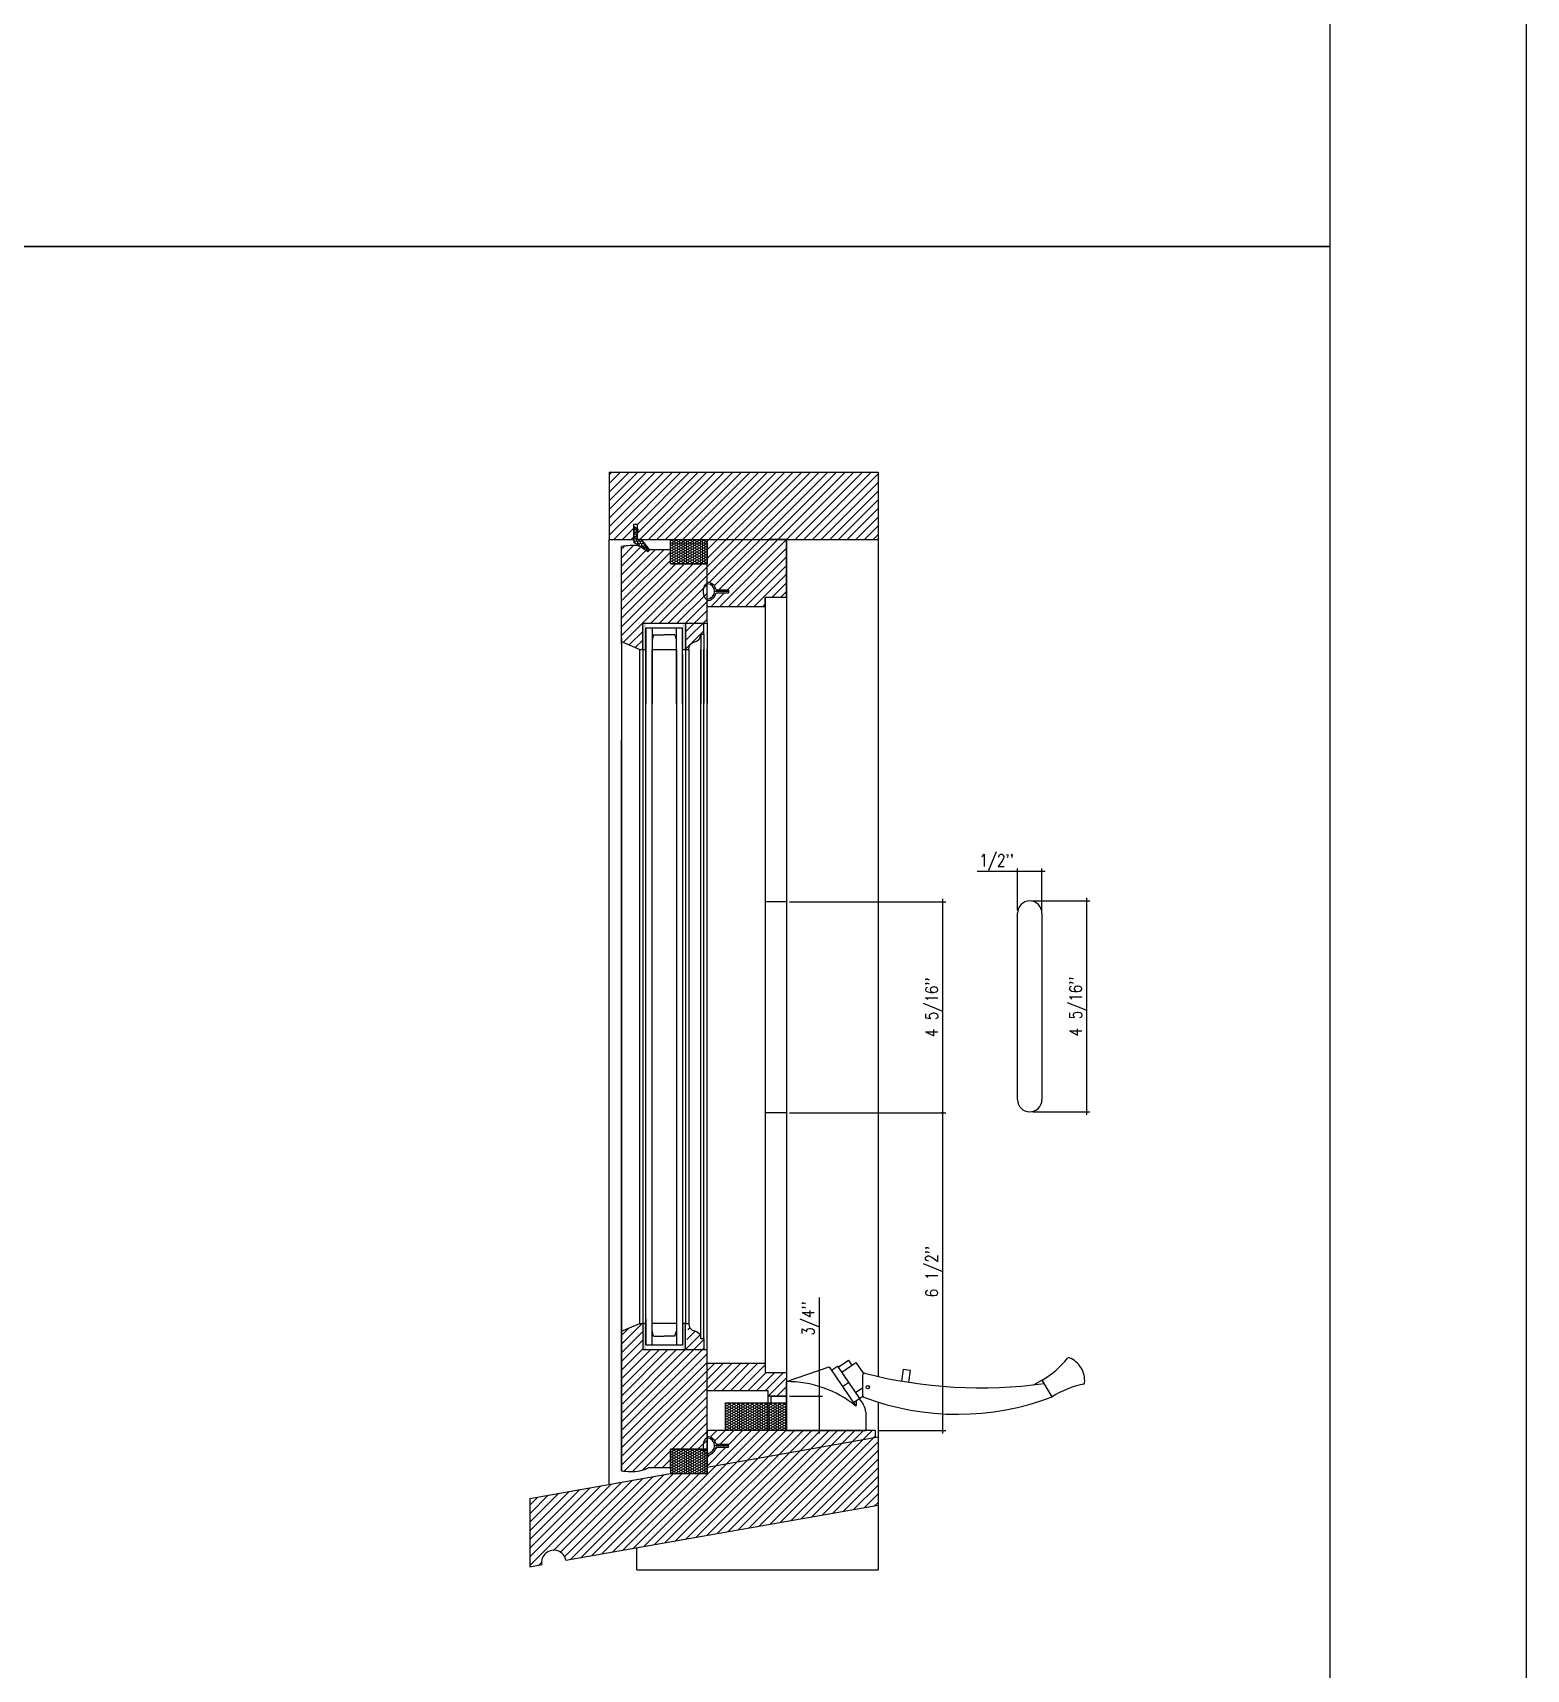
# Model space of a CAD drawing. Header units: inches. Extents: x 1985 to 11287, y 379 to 3234.
# Drawn here: x 9021.34 to 9051.89, y 1822.18 to 1855.65 of the extents above; entities that cross this region are included whole.
import ezdxf

# ---------------------------------------------------------------- set-up
doc = ezdxf.new("R2010")
doc.units = ezdxf.units.IN
doc.header["$MEASUREMENT"] = 0
doc.layers.get('0').update_dxf_attribs({"linetype": 'CONTINUOUS'})
doc.layers.get('Defpoints').update_dxf_attribs({"linetype": 'CONTINUOUS'})
for name, color, linetype in [('COTE1-1 99', 7, 'CONTINUOUS'), ('glass 99', 6, 'CONTINUOUS'), ('glazing tape 99', 7, 'CONTINUOUS'), ('hardware 99', 94, 'CONTINUOUS'), ('hatch 99', 1, 'CONTINUOUS'), ('separation 99', 3, 'CONTINUOUS'), ('weatherstripping 99', 5, 'CONTINUOUS'), ('wood detail 99', 7, 'CONTINUOUS')]:
    doc.layers.add(name, color=color, linetype=linetype)
doc.styles.get("Standard").update_dxf_attribs({"font": 'txt.shx', "width": 0.8})
doc.dimstyles.new('1-1', dxfattribs={"dimscale": 0, "dimtxt": 0.125, "dimasz": 0.03125, "dimexe": 0.0625, "dimexo": 0.0625, "dimgap": 0.0625, "dimtad": 1, "dimdec": 4, "dimzin": 0, "dimdsep": 46, "dimlunit": 5, "dimtxsty": 'Standard', "dimblk1": 'OBLIQUE', "dimblk2": 'OBLIQUE', "dimsah": 1, "dimcen": 2, "dimdle": 0.0625, "dimclrd": 1, "dimclre": 1, "dimadec": 0, "dimazin": 0, "dimtfac": 0.375, "dimtdec": 4, "dimtmove": 0, "dimatfit": 3, "dimldrblk": 'OBLIQUE', "dimfxl": 1, "dimfrac": 2, "dimtolj": 1, "dimtzin": 0, "dimarcsym": 0})
pattern_1 = [(45, (8585.88269, 1721.97216), (-0.088388348, 0.088388348), [])]

# ---------------------------------------------------------------- blocks, each defined once
blk = doc.blocks.new('_OBLIQUE')
at = {"color": 0, "linetype": 'ByBlock'}
blk.add_line((-0.5, -0.5), (0.5, 0.5), dxfattribs=at)
blk = doc.blocks.new('*D1049')
at = {"layer": 'COTE1-1 99', "color": 1, "lineweight": -2, "transparency": 16777216}
for p, q in [((9039.96, 1826.999), (9039.96, 1833.624)), ((9036.823, 1833.561), (9040.023, 1833.561)), ((9038.635, 1827.061), (9040.023, 1827.061))]:
    blk.add_line(p, q, dxfattribs=at)
at = {"layer": 'Defpoints', "color": 0, "transparency": 16777216}
for p in [(9036.76, 1833.561), (9039.96, 1833.561), (9038.573, 1827.061)]:
    blk.add_point(p, dxfattribs=at)
at = {"layer": 'COTE1-1 99', "color": 1, "lineweight": -2, "transparency": 16777216, "xscale": 0.03125, "yscale": 0.03125, "zscale": 0.03125}
for p, rotation in [((9039.96, 1833.561), 90), ((9039.96, 1827.061), 270)]:
    blk.add_blockref('_OBLIQUE', p, dxfattribs=dict(at, rotation=rotation))
at = {"layer": 'COTE1-1 99', "color": 0, "transparency": 16777216, "insert": (9039.773, 1830.311), "char_height": 0.25, "attachment_point": 5, "rotation": 90}
blk.add_mtext("\\A1;6 1/2''", dxfattribs=at)
blk = doc.blocks.new('*D1050')
at = {"layer": 'COTE1-1 99', "color": 1, "lineweight": -2, "transparency": 16777216}
for p, q in [((9039.96, 1833.499), (9039.96, 1837.936)), ((9036.823, 1837.874), (9040.023, 1837.874)), ((9036.823, 1833.561), (9040.023, 1833.561))]:
    blk.add_line(p, q, dxfattribs=at)
at = {"layer": 'Defpoints', "color": 0, "transparency": 16777216}
for p in [(9036.76, 1837.874), (9039.96, 1837.874), (9036.76, 1833.561)]:
    blk.add_point(p, dxfattribs=at)
at = {"layer": 'COTE1-1 99', "color": 1, "lineweight": -2, "transparency": 16777216, "xscale": 0.03125, "yscale": 0.03125, "zscale": 0.03125}
for p, rotation in [((9039.96, 1837.874), 90), ((9039.96, 1833.561), 270)]:
    blk.add_blockref('_OBLIQUE', p, dxfattribs=dict(at, rotation=rotation))
at = {"layer": 'COTE1-1 99', "color": 0, "transparency": 16777216, "insert": (9039.773, 1835.718), "char_height": 0.25, "attachment_point": 5, "rotation": 90}
blk.add_mtext("\\A1;4 5/16''", dxfattribs=at)
blk = doc.blocks.new('*D1051')
at = {"layer": 'COTE1-1 99', "color": 1, "lineweight": -2, "transparency": 16777216}
for p, q in [((9042.904, 1833.517), (9042.904, 1837.954)), ((9041.799, 1837.892), (9042.967, 1837.892)), ((9041.799, 1833.579), (9042.967, 1833.579))]:
    blk.add_line(p, q, dxfattribs=at)
at = {"layer": 'Defpoints', "color": 0, "transparency": 16777216}
for p in [(9041.736, 1837.892), (9042.904, 1837.892), (9041.736, 1833.579)]:
    blk.add_point(p, dxfattribs=at)
at = {"layer": 'COTE1-1 99', "color": 1, "lineweight": -2, "transparency": 16777216, "xscale": 0.03125, "yscale": 0.03125, "zscale": 0.03125}
for p, rotation in [((9042.904, 1837.892), 90), ((9042.904, 1833.579), 270)]:
    blk.add_blockref('_OBLIQUE', p, dxfattribs=dict(at, rotation=rotation))
at = {"layer": 'COTE1-1 99', "color": 0, "transparency": 16777216, "insert": (9042.717, 1835.736), "char_height": 0.25, "attachment_point": 5, "rotation": 90}
blk.add_mtext("\\A1;4 5/16''", dxfattribs=at)
blk = doc.blocks.new('*D1052')
at = {"layer": 'COTE1-1 99', "color": 1, "lineweight": -2, "transparency": 16777216}
for p, q in [((9041.486, 1838.495), (9040.663, 1838.495)), ((9041.486, 1837.704), (9041.486, 1838.557)), ((9042.049, 1838.495), (9041.486, 1838.495)), ((9041.986, 1837.704), (9041.986, 1838.557))]:
    blk.add_line(p, q, dxfattribs=at)
at = {"layer": 'Defpoints', "color": 0, "transparency": 16777216}
for p in [(9041.486, 1838.495), (9041.486, 1837.642), (9041.986, 1837.642)]:
    blk.add_point(p, dxfattribs=at)
at = {"layer": 'COTE1-1 99', "color": 1, "lineweight": -2, "transparency": 16777216, "xscale": 0.03125, "yscale": 0.03125, "zscale": 0.03125, "rotation": 180}
blk.add_blockref('_OBLIQUE', (9041.486, 1838.495), dxfattribs=at)
at = {"layer": 'COTE1-1 99', "color": 1, "lineweight": -2, "transparency": 16777216, "xscale": 0.03125, "yscale": 0.03125, "zscale": 0.03125}
blk.add_blockref('_OBLIQUE', (9041.986, 1838.495), dxfattribs=at)
at = {"layer": 'COTE1-1 99', "color": 0, "transparency": 16777216, "insert": (9041.059, 1838.682), "char_height": 0.25, "attachment_point": 5}
blk.add_mtext("\\A1;1/2''", dxfattribs=at)
blk = doc.blocks.new('*D1034')
at = {"layer": 'COTE1-1 99', "color": 1, "lineweight": -2, "transparency": 16777216}
for p, q in [((9037.434, 1827.761), (9037.434, 1829.783)), ((9036.823, 1827.761), (9037.496, 1827.761)), ((9037.434, 1826.999), (9037.434, 1827.761)), ((9036.823, 1827.061), (9037.496, 1827.061))]:
    blk.add_line(p, q, dxfattribs=at)
at = {"layer": 'Defpoints', "color": 0, "transparency": 16777216}
for p in [(9036.76, 1827.761), (9037.434, 1827.761), (9036.76, 1827.061)]:
    blk.add_point(p, dxfattribs=at)
at = {"layer": 'COTE1-1 99', "color": 1, "lineweight": -2, "transparency": 16777216, "xscale": 0.03125, "yscale": 0.03125, "zscale": 0.03125}
for p, rotation in [((9037.434, 1827.761), 90), ((9037.434, 1827.061), 270)]:
    blk.add_blockref('_OBLIQUE', p, dxfattribs=dict(at, rotation=rotation))
at = {"layer": 'COTE1-1 99', "color": 0, "transparency": 16777216, "insert": (9037.246, 1829.354), "char_height": 0.25, "attachment_point": 5, "rotation": 90}
blk.add_mtext("\\A1;3/4''", dxfattribs=at)

msp = doc.modelspace()

# ---------------------------------------------------------------- hatches: boundary and pattern name
at = {"layer": 'glazing tape 99'}
h = msp.add_hatch(color=256, dxfattribs=at)
h.paths.add_polyline_path([(9033.885205, 1843.035593), (9033.822705, 1843.035593), (9033.822705, 1843.571308), (9033.885205, 1843.571308)])
h.paths.add_polyline_path([(9034.697705, 1843.035593), (9034.635205, 1843.035593), (9034.635205, 1843.571308), (9034.697705, 1843.571308)])
h = msp.add_hatch(color=256, dxfattribs=at)
h.paths.add_polyline_path([(9033.885205, 1829.252705), (9033.822705, 1829.252705), (9033.822705, 1828.716991), (9033.885205, 1828.716991)])
h.paths.add_polyline_path([(9034.697705, 1829.252705), (9034.635205, 1829.252705), (9034.635205, 1828.716991), (9034.697705, 1828.716991)])
at = {"layer": 'hardware 99'}
h = msp.add_hatch(dxfattribs=at)
h.set_pattern_fill('HONEY', color=256, scale=0.25, style=0)
h.set_pattern_definition([(0, (8614.210781, 1588.497208), (0.046875, 0.0270632937), [0.03125, -0.0625]), (120, (8614.210781, 1588.497208), (-0.0468749999, 0.027063294), [0.03125, -0.0625]), (60, (8614.210781, 1588.497208), (1e-10, 0.0541265877), [-0.0625, 0.03125])])
h.paths.add_polyline_path([(9034.385205, 1845.285593), (9034.385205, 1844.785593), (9035.135205, 1844.785593), (9035.135205, 1845.285593)])
h = msp.add_hatch(dxfattribs=at)
h.set_pattern_fill('HONEY', color=256, scale=0.25, style=0)
h.set_pattern_definition([(0, (8632.545543, 1577.857279), (0.046875, 0.0270632937), [0.03125, -0.0625]), (120, (8632.545543, 1577.857279), (-0.0468749999, 0.027063294), [0.03125, -0.0625]), (60, (8632.545543, 1577.857279), (1e-10, 0.0541265877), [-0.0625, 0.03125])])
h.paths.add_polyline_path([(9035.510205, 1827.623753), (9035.510205, 1827.061253), (9036.760205, 1827.061253), (9036.760205, 1827.623753)])
h = msp.add_hatch(dxfattribs=at)
h.set_pattern_fill('HONEY', color=256, scale=0.25, style=0)
h.set_pattern_definition([(0, (8620.633956, 1813.557276), (0.046875, 0.0270632937), [0.03125, -0.0625]), (120, (8620.633956, 1813.557276), (-0.0468749999, 0.027063294), [0.03125, -0.0625]), (60, (8620.633956, 1813.557276), (1e-10, 0.0541265877), [-0.0625, 0.03125])])
h.paths.add_polyline_path([(9035.135205, 1826.17899), (9035.135205, 1826.678964), (9034.385205, 1826.678964), (9034.385205, 1826.17899)])
at = {"layer": 'hatch 99'}
h = msp.add_hatch(dxfattribs=at)
h.set_pattern_fill('ANSI31', color=256, style=0)
h.set_pattern_definition(pattern_1)
h.paths.add_polyline_path([(9033.135205, 1846.660593), (9033.135205, 1845.285593), (9033.635254, 1845.285593), (9033.635254, 1845.598093), (9033.705254, 1845.598093), (9033.705254, 1845.285593), (9038.635205, 1845.285593), (9038.635205, 1846.660593)])
h.paths.add_polyline_path([(9034.385205, 1844.785593), (9034.385205, 1845.076902), (9033.947352, 1845.076902, 0.141972216), (9033.565009, 1845.158974, 0.035496617), (9033.385205, 1845.141908), (9033.385205, 1843.196308), (9033.760205, 1843.035593), (9033.822705, 1843.035593), (9033.822705, 1843.571308), (9035.135205, 1843.571308), (9035.135205, 1844.785593)])
h.paths.add_polyline_path([(9034.697705, 1843.571308), (9034.697705, 1843.035593), (9034.760205, 1843.035593, -0.375199902), (9034.885205, 1843.191843, 0.350781059), (9035.010205, 1843.334971), (9035.010205, 1843.348093), (9035.072705, 1843.348093), (9035.072705, 1843.571308)])
h.paths.add_polyline_path([(9035.572705, 1844.253893), (9035.572705, 1844.191393), (9035.320083, 1844.191393, -0.365977382), (9035.135205, 1844.035143), (9035.135205, 1843.910593), (9036.322705, 1843.910593), (9036.322705, 1844.098093), (9036.760205, 1844.098093), (9036.760205, 1845.285593), (9035.135205, 1845.285593), (9035.135205, 1844.535593), (9035.135205, 1844.410143, -0.365977382), (9035.320083, 1844.253893)])
h = msp.add_hatch(dxfattribs=at)
h.set_pattern_fill('ANSI31', color=256, style=0)
h.set_pattern_definition(pattern_1)
h.paths.add_polyline_path([(9034.697705, 1828.716991), (9035.072705, 1828.716991), (9035.072705, 1828.940205), (9035.010205, 1828.940205), (9035.010205, 1828.953327, 0.350781055), (9034.885205, 1829.096455, -0.362942675), (9034.760064, 1829.246144)], flags=16)
h.paths.add_polyline_path([(9033.822705, 1828.716991), (9033.822705, 1829.252705), (9033.760205, 1829.252705), (9033.385205, 1829.091991), (9033.385205, 1829.011633), (9033.385205, 1826.238948, 0.064358335), (9033.711506, 1826.226851, 0.089003283), (9033.947352, 1826.303954), (9034.385205, 1826.303954), (9034.385205, 1826.678964), (9035.135205, 1826.678964), (9035.135205, 1827.061253), (9035.135205, 1828.716991)])
h.paths.add_polyline_path([(9036.385205, 1827.873753), (9036.385205, 1827.761253), (9036.760205, 1827.761253), (9036.760205, 1828.248753), (9036.322705, 1828.248753), (9036.322705, 1828.436253), (9035.135205, 1828.436253), (9035.135205, 1828.248753), (9035.135205, 1827.873753)])
h.paths.add_polyline_path([(9038.572705, 1826.917359), (9038.572705, 1827.061253), (9035.135205, 1827.061253), (9035.135205, 1826.936253, -0.365977382), (9035.320083, 1826.780003), (9035.572705, 1826.780003), (9035.572705, 1826.717503), (9035.320083, 1826.717503, -0.365977382), (9035.135205, 1826.561253), (9035.135205, 1826.311236)])
h.paths.add_polyline_path([(9035.135205, 1826.311236), (9035.135205, 1826.17899), (9034.385205, 1826.17899), (9031.510205, 1825.67205), (9031.510205, 1824.275839), (9031.754266, 1824.318873, -1), (9032.246669, 1824.405697), (9038.635205, 1825.532168), (9038.635205, 1826.92838)])
at = {"layer": 'weatherstripping 99'}
h = msp.add_hatch(dxfattribs=at)
h.set_pattern_fill('HONEY', color=256, scale=0.25, angle=-90, style=0)
h.set_pattern_definition([(90, (8774.15391, 1424.508644), (0.0270632938, 0.046875), [0.03125, -0.0625]), (330, (8774.15391, 1424.508644), (0.027063294, -0.0468749999), [0.03125, -0.0625]), (30, (8774.15391, 1424.508644), (0.0541265877, 1e-10), [-0.0625, 0.03125])])
h.paths.add_polyline_path([(9033.796058, 1845.279368, 0.232445164), (9033.783391, 1845.285593), (9033.713754, 1845.285593, -0.414213562), (9033.697754, 1845.301593), (9033.697754, 1845.418593), (9033.729254, 1845.491636), (9033.67038, 1845.532715, 0.153488459), (9033.661224, 1845.535593), (9033.651254, 1845.535593, 0.414213562), (9033.635254, 1845.519593), (9033.635254, 1845.231866, 0.256161577), (9033.642651, 1845.218376), (9033.918422, 1845.042502, 0.35180203), (9033.938339, 1845.044678), (9033.950305, 1845.056644, 0.377155593), (9033.951658, 1845.077733)])

# ---------------------------------------------------------------- linework, layer by layer
at = {"layer": 'glass 99'}
for p, q in [((9033.885205, 1843.477558), (9033.885205, 1841.928475)), ((9033.885205, 1842.941843), (9033.885205, 1843.477558)), ((9033.885205, 1843.477558), (9034.635205, 1843.477558)), ((9034.010205, 1843.477558), (9034.010205, 1841.928475)), ((9034.040197, 1843.335688), (9034.010205, 1843.227905)), ((9034.040197, 1843.335688), (9034.260205, 1843.335688)), ((9034.480214, 1843.335688), (9034.260205, 1843.335688)), ((9034.480214, 1843.335688), (9034.510205, 1843.227905)), ((9034.510205, 1841.928475), (9034.510205, 1843.477558)), ((9034.635205, 1841.928475), (9034.635205, 1843.477558)), ((9034.010205, 1828.810741), (9034.010205, 1843.035593)), ((9034.010205, 1843.035593), (9034.510205, 1843.035593)), ((9034.510205, 1843.035593), (9034.510205, 1828.810741)), ((9033.885205, 1828.810741), (9033.885205, 1842.941843)), ((9034.635205, 1842.941843), (9034.635205, 1828.810741)), ((9033.885205, 1829.346455), (9033.885205, 1828.810741)), ((9034.510205, 1829.252705), (9034.010205, 1829.252705)), ((9034.040197, 1828.988325), (9034.010205, 1829.096107)), ((9034.040197, 1828.988325), (9034.260205, 1828.988325)), ((9034.480214, 1828.988325), (9034.260205, 1828.988325)), ((9034.480214, 1828.988325), (9034.510205, 1829.096107)), ((9033.885205, 1828.810741), (9034.635205, 1828.810741))]:
    msp.add_line(p, q, dxfattribs=at)
at = {"layer": 'hardware 99'}
for p, q in [((9034.385205, 1844.785593), (9034.385205, 1845.285593)), ((9034.385205, 1845.285593), (9035.135205, 1845.285593)), ((9035.135205, 1845.285593), (9035.135205, 1844.785593)), ((9035.135205, 1844.785593), (9034.385205, 1844.785593)), ((9036.760205, 1828.061253), (9037.635205, 1828.361253)), ((9037.635205, 1828.361253), (9038.180205, 1827.561253)), ((9037.682499, 1828.291831), (9037.806466, 1828.376284)), ((9037.806466, 1828.376284), (9038.256879, 1827.715127)), ((9037.820541, 1828.355623), (9038.027152, 1828.496377)), ((9037.890918, 1828.252317), (9038.180174, 1828.449373)), ((9038.027152, 1828.496377), (9038.097529, 1828.393071)), ((9038.180174, 1828.449373), (9038.333385, 1828.224475)), ((9039.121975, 1828.069897), (9039.156667, 1828.314705)), ((9039.156667, 1828.314705), (9039.295282, 1828.295062)), ((9039.260205, 1828.047535), (9039.295282, 1828.295062)), ((9037.907705, 1827.961253), (9038.031672, 1828.045705)), ((9038.172426, 1827.839094), (9038.322705, 1827.941472)), ((9038.322705, 1827.769485), (9038.322705, 1828.201524)), ((9041.988476, 1828.090047), (9041.818589, 1827.995066)), ((9042.197705, 1827.748753), (9041.988476, 1828.090047)), ((9035.510205, 1827.061253), (9035.510205, 1827.623753)), ((9035.510205, 1827.623753), (9036.760205, 1827.623753)), ((9036.447705, 1827.623753), (9036.447705, 1827.761253)), ((9036.447705, 1827.761253), (9036.760205, 1827.761253)), ((9038.132912, 1827.630675), (9038.323978, 1827.760839)), ((9036.760205, 1827.061253), (9035.510205, 1827.061253)), ((9034.385205, 1826.678964), (9034.385205, 1826.17899)), ((9035.135205, 1826.678964), (9034.385205, 1826.678964)), ((9035.135205, 1826.17899), (9035.135205, 1826.678964)), ((9034.385205, 1826.17899), (9035.135205, 1826.17899))]:
    msp.add_line(p, q, dxfattribs=at)
at = {"layer": 'hardware 99', "linetype": 'Continuous'}
for p, q in [((9036.760205, 1827.061253), (9036.760205, 1828.061253)), ((9036.760205, 1827.061253), (9036.760205, 1828.061253)), ((9038.385205, 1827.436253), (9038.385205, 1827.061253)), ((9036.760205, 1827.061253), (9038.385205, 1827.061253))]:
    msp.add_line(p, q, dxfattribs=at)
at = {"layer": 'hardware 99'}
msp.add_circle((9038.422208, 1827.945966), 0.034449, dxfattribs=at)
for centre, radius, start, end in [((9038.352705, 1828.201524), 0.03, 75.7826662, 180), ((9040.736014, 1837.6083), 9.673998, 255.7826662, 277.6905277), ((9041.099024, 1829.647044), 1.793144, 299.7376336, 321.8901844), ((9042.53336, 1828.521642), 0.03, 68.9141163, 141.3772068), ((9042.359154, 1828.0874), 0.49788, 31.0305248, 68.1872996), ((9042.363512, 1828.080291), 0.49788, 354.83335, 31.9901248), ((9036.772545, 1825.829897), 2.23139, 50.8875344, 90.3168407), ((9043.181738, 1826.249738), 1.793144, 101.1304652, 123.2830159), ((9042.829528, 1828.038536), 0.03, 281.6434428, 354.1065333), ((9038.109567, 1827.609904), 0.085771, 325.4437645, 36.9526448), ((9037.85352, 1827.347323), 0.539071, 9.4954638, 42.4631586), ((9038.352705, 1827.769485), 0.03, 180, 249.403531), ((9040.260205, 1832.845256), 5.452362, 249.403531, 290.8149319)]:
    msp.add_arc(centre, radius, start, end, dxfattribs=at)
at = {"layer": 'separation 99'}
for points in [[(9051.893514, 1682.465666), (8864.807389, 1682.465666), (8864.807389, 1896.283822), (9051.893514, 1896.283822)], [(8992.24498, 1883.460908), (9047.87246, 1883.460908), (9047.87246, 1851.280179), (8992.24498, 1851.280179)], [(8992.24498, 1851.280179), (9047.87246, 1851.280179), (9047.87246, 1819.09945), (8992.24498, 1819.09945)]]:
    msp.add_lwpolyline(points, close=True, dxfattribs=at)
at = {"layer": 'weatherstripping 99'}
for p, q in [((9033.635254, 1845.519593), (9033.635254, 1845.231866)), ((9033.651254, 1845.535593), (9033.661224, 1845.535593)), ((9033.67038, 1845.532715), (9033.729254, 1845.491636)), ((9033.729254, 1845.491636), (9033.697754, 1845.418593)), ((9033.697754, 1845.418593), (9033.697754, 1845.301593)), ((9033.918422, 1845.042502), (9033.642651, 1845.218376)), ((9033.783391, 1845.285593), (9033.713754, 1845.285593)), ((9033.796058, 1845.279368), (9033.951658, 1845.077733)), ((9033.938339, 1845.044678), (9033.950305, 1845.056644)), ((9035.572705, 1844.222643), (9035.291455, 1844.222643)), ((9035.572705, 1826.748753), (9035.291455, 1826.748753))]:
    msp.add_line(p, q, dxfattribs=at)
for centre, radius, start, end in [((9033.651254, 1845.519593), 0.016, 90, 180), ((9033.661224, 1845.519593), 0.016, 55.0954375, 90), ((9033.713754, 1845.301593), 0.016, 180, 270), ((9033.651254, 1845.231866), 0.016, 180, 237.4720979), ((9033.783391, 1845.269593), 0.016, 37.6569919, 90), ((9033.927025, 1845.055992), 0.016, 237.4720979, 315), ((9033.938991, 1845.067958), 0.016, 315, 37.6569919), ((9035.304593, 1844.222643), 0.25, 150.0887142, 209.9112858), ((9035.142068, 1844.316142), 0.0625, 85.8019524, 150.0887142), ((9035.135205, 1844.222643), 0.15625, 274.1980476, 85.8019524), ((9035.142068, 1844.129145), 0.0625, 209.9112858, 274.1980476), ((9035.142068, 1826.842251), 0.0625, 85.8019524, 150.0887142), ((9035.135205, 1826.748753), 0.15625, 274.1980476, 85.8019524), ((9035.304593, 1826.748753), 0.25, 150.0887142, 209.9112858), ((9035.142068, 1826.655254), 0.0625, 209.9112858, 274.1980476)]:
    msp.add_arc(centre, radius, start, end, dxfattribs=at)
at = {"layer": 'wood detail 99'}
for p, q in [((9033.135205, 1846.660593), (9033.135205, 1845.285593)), ((9033.135205, 1846.660593), (9038.635205, 1846.660593)), ((9038.635205, 1846.660593), (9038.635205, 1845.285593)), ((9033.635254, 1845.285593), (9033.635254, 1845.598093)), ((9033.635254, 1845.598093), (9033.705254, 1845.598093)), ((9033.705254, 1845.598093), (9033.705254, 1845.285593)), ((9033.135205, 1825.958582), (9033.135205, 1845.285593)), ((9033.135205, 1845.285593), (9033.635254, 1845.285593)), ((9033.385205, 1843.160593), (9033.385205, 1845.141908)), ((9033.705254, 1845.285593), (9038.635205, 1845.285593)), ((9033.947352, 1845.076902), (9034.385205, 1845.076902)), ((9034.385205, 1844.785593), (9034.385205, 1845.076902)), ((9035.135205, 1844.535593), (9035.135205, 1845.285593)), ((9035.135205, 1845.285593), (9036.760205, 1845.285593)), ((9036.760205, 1845.285593), (9036.385205, 1845.285593)), ((9036.760205, 1845.285593), (9036.760205, 1844.785593)), ((9036.760205, 1844.098093), (9036.760205, 1845.285593)), ((9038.635205, 1845.285593), (9038.635205, 1828.165162)), ((9034.385205, 1844.785593), (9035.135205, 1844.785593)), ((9035.135205, 1843.571308), (9035.135205, 1844.785593)), ((9036.760205, 1844.785593), (9036.760205, 1828.248753)), ((9036.322705, 1844.098093), (9036.322705, 1828.436253)), ((9036.322705, 1843.910593), (9036.322705, 1844.098093)), ((9036.760205, 1844.098093), (9036.322705, 1844.098093)), ((9036.322705, 1843.910593), (9035.135205, 1843.910593)), ((9033.822705, 1843.035593), (9033.822705, 1843.571308)), ((9035.010205, 1843.348093), (9035.010205, 1841.928475)), ((9035.072705, 1843.348093), (9035.072705, 1841.928475)), ((9035.135205, 1843.571308), (9035.135205, 1841.928475)), ((9033.385205, 1843.276665), (9033.385205, 1841.928475)), ((9033.385205, 1843.160593), (9033.385205, 1829.091991)), ((9033.760205, 1829.252705), (9033.760205, 1843.035593)), ((9033.760205, 1843.035593), (9033.885205, 1843.035593)), ((9033.822705, 1843.035593), (9033.822705, 1829.252705)), ((9034.635205, 1843.035593), (9034.760205, 1843.035593)), ((9034.697705, 1843.035593), (9034.697705, 1829.252705)), ((9034.760205, 1843.035593), (9034.760205, 1829.252705)), ((9035.010205, 1828.940205), (9035.010205, 1843.035593)), ((9035.072705, 1828.940205), (9035.072705, 1843.035593)), ((9035.135205, 1828.716991), (9035.135205, 1843.035593)), ((9033.385205, 1829.011633), (9033.385205, 1841.18413)), ((9036.760205, 1837.873753), (9036.322705, 1837.873753)), ((9041.486185, 1833.82937), (9041.486185, 1837.64187)), ((9041.986185, 1837.64187), (9041.986185, 1833.82937)), ((9036.760205, 1833.561253), (9036.322705, 1833.561253)), ((9033.760205, 1829.252705), (9033.822705, 1829.252705)), ((9033.885205, 1829.252705), (9033.822705, 1829.252705)), ((9033.822705, 1829.252705), (9033.822705, 1828.716991)), ((9034.697705, 1829.252705), (9034.635205, 1829.252705)), ((9033.385205, 1829.133859), (9033.385205, 1826.238948)), ((9033.385205, 1826.238948), (9033.385205, 1829.133859)), ((9035.135205, 1826.634882), (9035.135205, 1828.716991)), ((9035.135205, 1828.248753), (9035.135205, 1828.436253)), ((9035.135205, 1828.436253), (9036.322705, 1828.436253)), ((9036.322705, 1828.436253), (9036.322705, 1828.248753)), ((9036.322705, 1828.248753), (9036.760205, 1828.248753)), ((9036.760205, 1828.248753), (9036.760205, 1827.061253)), ((9036.385205, 1827.873753), (9035.135205, 1827.873753)), ((9036.385205, 1827.061253), (9036.385205, 1827.873753)), ((9036.760205, 1827.761253), (9036.385205, 1827.761253)), ((9038.635205, 1827.640679), (9038.635205, 1824.209716)), ((9035.135205, 1827.061253), (9035.135205, 1826.311236)), ((9038.572705, 1827.061253), (9035.135205, 1827.061253)), ((9035.135205, 1826.311236), (9038.635205, 1826.92838)), ((9036.760205, 1827.061253), (9036.135205, 1827.061253)), ((9038.572705, 1827.061253), (9038.572705, 1826.917359)), ((9034.385205, 1826.678964), (9035.135205, 1826.678964)), ((9034.385205, 1826.303954), (9034.385205, 1826.678964)), ((9033.947352, 1826.303954), (9034.385205, 1826.303954)), ((9035.135205, 1826.311236), (9035.135205, 1826.17899)), ((9031.510205, 1825.67205), (9034.385205, 1826.17899)), ((9034.385205, 1826.17899), (9035.135205, 1826.17899)), ((9031.510205, 1825.67205), (9031.510205, 1824.275839)), ((9032.246669, 1824.405697), (9038.635205, 1825.532168)), ((9033.697705, 1824.209716), (9033.697705, 1824.661554)), ((9031.510205, 1824.275839), (9031.754266, 1824.318873)), ((9033.697705, 1824.209716), (9038.635205, 1824.209716))]:
    msp.add_line(p, q, dxfattribs=at)
at = {"layer": 'wood detail 99', "color": 7}
for p, q in [((9035.320083, 1844.253893), (9035.572705, 1844.253893)), ((9035.320083, 1844.191393), (9035.572705, 1844.191393)), ((9035.572705, 1844.253893), (9035.572705, 1844.191393)), ((9033.822705, 1843.571308), (9035.135205, 1843.571308)), ((9033.385205, 1843.196308), (9033.760205, 1843.035593)), ((9033.385205, 1829.091991), (9033.760205, 1829.252705)), ((9033.822705, 1828.716991), (9035.135205, 1828.716991)), ((9035.320083, 1826.780003), (9035.572705, 1826.780003)), ((9035.320083, 1826.717503), (9035.572705, 1826.717503)), ((9035.572705, 1826.717503), (9035.572705, 1826.780003))]:
    msp.add_line(p, q, dxfattribs=at)
for points in [[(9034.697705, 1843.571308), (9034.697705, 1843.035593), (9034.760205, 1843.035593, -0.375199902), (9034.885205, 1843.191843, 0.375199902), (9035.010205, 1843.348093), (9035.072705, 1843.348093), (9035.072705, 1843.571308)], [(9034.697705, 1828.716991), (9034.697705, 1829.252705), (9034.760205, 1829.252705, 0.375199902), (9034.885205, 1829.096455, -0.375199902), (9035.010205, 1828.940205), (9035.072705, 1828.940205), (9035.072705, 1828.716991)]]:
    msp.add_lwpolyline(points, format="xyb", dxfattribs=at)
at = {"layer": 'wood detail 99'}
for centre, radius, start, end in [((9033.595152, 1843.885689), 1.273642, 91.3561309, 99.4879419), ((9033.614573, 1844.458239), 0.702485, 61.7242348, 94.0458655), ((9041.736185, 1837.64187), 0.25, 0, 180), ((9041.736185, 1833.82937), 0.25, 180, 0), ((9033.595152, 1827.495167), 1.273642, 260.5120581, 268.6438691), ((9033.614573, 1826.922617), 0.702485, 265.9541345, 298.2757652), ((9032.000468, 1824.362285), 0.25, 10, 190)]:
    msp.add_arc(centre, radius, start, end, dxfattribs=at)
at = {"layer": 'wood detail 99', "color": 7}
for centre, start, end in [((9035.135205, 1844.222643), 9.5940682, 90), ((9035.135205, 1844.222643), 270, 350.4059318), ((9035.135205, 1826.748753), 9.5940682, 90), ((9035.135205, 1826.748753), 270, 350.4059318)]:
    msp.add_arc(centre, 0.1875, start, end, dxfattribs=at)

# ---------------------------------------------------------------- dimensions: what is measured, and where the dimension line sits
at = {"layer": 'COTE1-1 99'}
dim = msp.add_linear_dim(base=(9041.486185, 1838.494523), p1=(9041.986185, 1837.64187), p2=(9041.486185, 1837.64187), dimstyle='1-1', override={"dimscale": 1, "dimtxt": 0.25, "dimpost": "''", "dimadec": 2}, dxfattribs=at)
dim.commit()
dim.dimension.update_dxf_attribs({"geometry": '*D1052', "text_midpoint": (9041.059102, 1838.682023)})
for base, p1, p2, picture, middle in [((9039.960091, 1837.873753), (9036.760205, 1833.561253), (9036.760205, 1837.873753), '*D1050', (9039.772591, 1835.717503)), ((9042.904006, 1837.89187), (9041.736185, 1833.57937), (9041.736185, 1837.89187), '*D1051', (9042.716506, 1835.73562)), ((9039.960091, 1833.561253), (9038.572705, 1827.061253), (9036.760205, 1833.561253), '*D1049', (9039.772591, 1830.311253))]:
    dim = msp.add_linear_dim(base=base, p1=p1, p2=p2, angle=90, dimstyle='1-1', override={"dimscale": 1, "dimtxt": 0.25, "dimpost": "''", "dimadec": 2}, dxfattribs=at)
    dim.commit()
    dim.dimension.update_dxf_attribs({"geometry": picture, "text_midpoint": middle})
dim = msp.add_linear_dim(base=(9037.433665, 1827.761253), p1=(9036.760205, 1827.061253), p2=(9036.760205, 1827.761253), angle=90, text="3/4''", dimstyle='1-1', override={"dimscale": 1, "dimtxt": 0.25, "dimdec": 5, "dimpost": "''", "dimadec": 2}, dxfattribs=at)
dim.commit()
dim.dimension.update_dxf_attribs({"geometry": '*D1034', "text_midpoint": (9037.433665, 1829.353996), "dimtype": 160})

doc.saveas('drawing.dxf')
